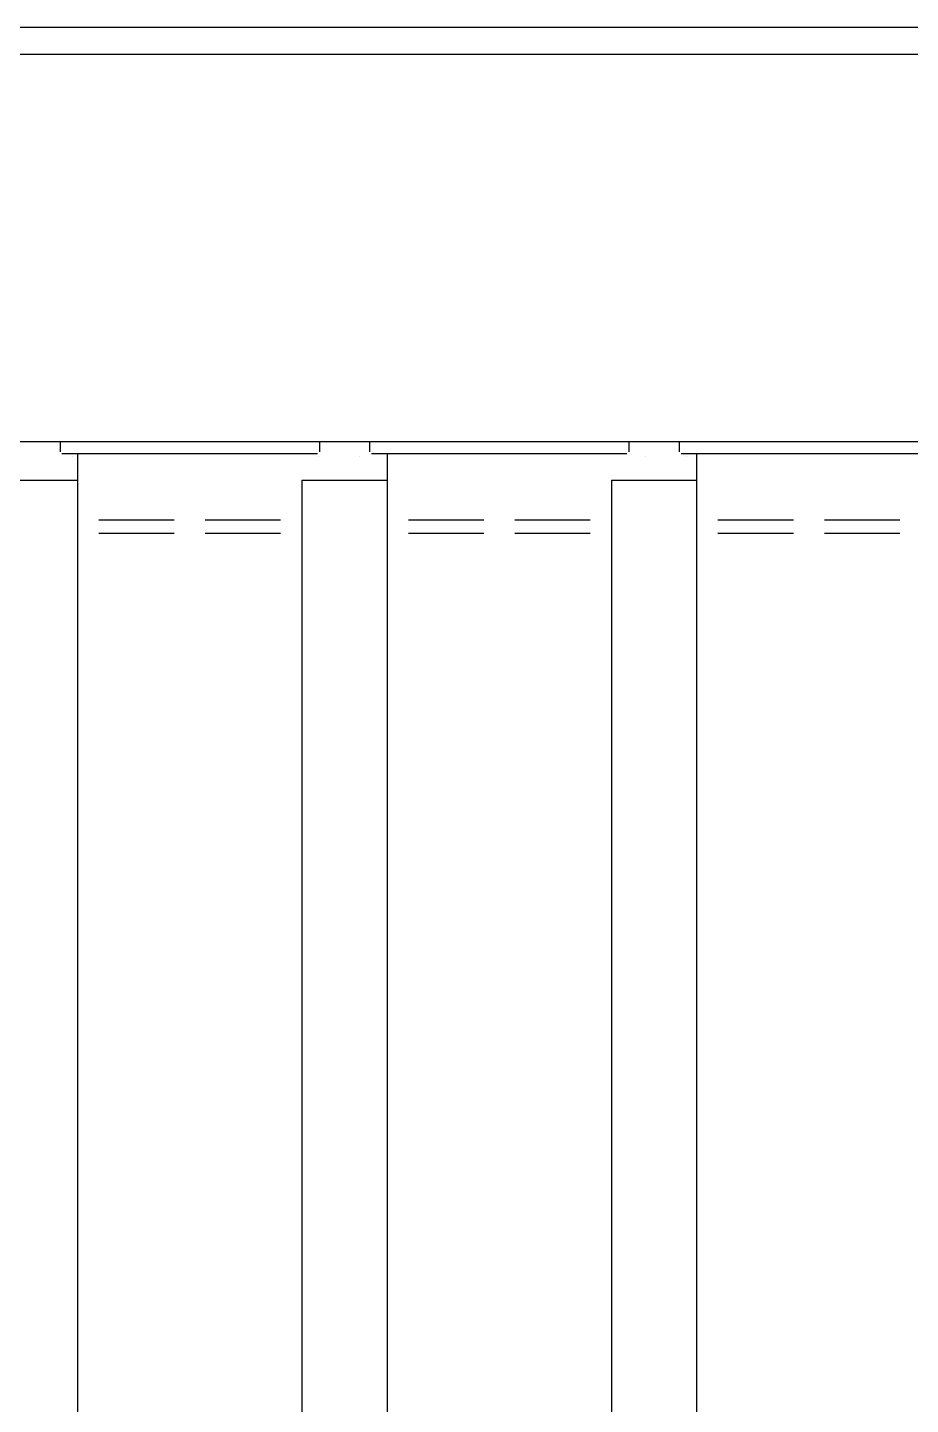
# Model space of a CAD drawing. Extents: x -84241 to 2571207, y -257021 to 1687411.
# Drawn here: x 37825.8 to 38054, y -12111.3 to -11755.4 of the extents above; entities that cross this region are included whole.
import ezdxf

# ---------------------------------------------------------------- set-up
doc = ezdxf.new("R2010")
doc.units = 0
doc.header["$LTSCALE"] = 1000
doc.layers.get('0').update_dxf_attribs({"linetype": 'CONTINUOUS'})
doc.layers.add('W-WSUP-EQPM', color=40, linetype='CONTINUOUS')

# ---------------------------------------------------------------- blocks, each defined once
blk = doc.blocks.new('*U359')
at = {"color": 8, "linetype": 'Continuous'}
for p, q in [((1470016.34, 3477072.33), (1468676.34, 3477072.33)), ((1470018.34, 3477065.33), (1468676.34, 3477065.33)), ((1468676.34, 3476965.33), (1469895.34, 3476965.33)), ((1469432.84, 3476965.33), (1469432.84, 3476962.63)), ((1469499.84, 3476965.33), (1469499.84, 3476962.63)), ((1469512.84, 3476965.33), (1469512.84, 3476962.63)), ((1469579.84, 3476965.33), (1469579.84, 3476962.63)), ((1469592.84, 3476965.33), (1469592.84, 3476962.63)), ((1469466.34, 3476962.13), (1469433.34, 3476962.13)), ((1469437.34, 3476962.13), (1469437.34, 3475194.49)), ((1469499.34, 3476962.13), (1469466.34, 3476962.13)), ((1469546.34, 3476962.13), (1469513.34, 3476962.13)), ((1469517.34, 3476962.13), (1469517.34, 3475194.49)), ((1469579.34, 3476962.13), (1469546.34, 3476962.13)), ((1469626.34, 3476962.13), (1469593.34, 3476962.13)), ((1469597.34, 3476962.13), (1469597.34, 3475194.49)), ((1469659.34, 3476962.13), (1469626.34, 3476962.13)), ((1469436.07, 3476961.36), (1469436.07, 3476961.36)), ((1469436.07, 3476961.36), (1469436.07, 3476961.36)), ((1469436.07, 3476961.36), (1469436.07, 3476961.36)), ((1469436.07, 3476961.36), (1469436.07, 3476961.36)), ((1469436.07, 3476961.36), (1469436.07, 3476961.36)), ((1469436.07, 3476961.36), (1469436.07, 3476961.36)), ((1469436.07, 3476961.36), (1469436.07, 3476961.36)), ((1469436.07, 3476961.36), (1469436.07, 3476961.36)), ((1469436.07, 3476961.36), (1469436.07, 3476961.36)), ((1469436.07, 3476961.36), (1469436.07, 3476961.36)), ((1469436.07, 3476961.36), (1469436.07, 3476961.36)), ((1469436.07, 3476961.36), (1469436.07, 3476961.36)), ((1469436.07, 3476961.36), (1469436.07, 3476961.36)), ((1469436.07, 3476961.36), (1469436.07, 3476961.36)), ((1469436.07, 3476961.36), (1469436.07, 3476961.36)), ((1469436.07, 3476961.36), (1469436.07, 3476961.36)), ((1469436.07, 3476961.36), (1469436.07, 3476961.36)), ((1469436.07, 3476961.36), (1469436.07, 3476961.36)), ((1469436.07, 3476961.36), (1469436.07, 3476961.36)), ((1469436.07, 3476961.36), (1469436.07, 3476961.36)), ((1469436.07, 3476961.36), (1469436.07, 3476961.36)), ((1469436.07, 3476961.36), (1469436.07, 3476961.36)), ((1469436.07, 3476961.36), (1469436.07, 3476961.36)), ((1469436.07, 3476961.36), (1469436.07, 3476961.36)), ((1469436.07, 3476961.36), (1469436.07, 3476961.36)), ((1469436.07, 3476961.36), (1469436.07, 3476961.36)), ((1469436.07, 3476961.36), (1469436.07, 3476961.36)), ((1469436.07, 3476961.36), (1469436.07, 3476961.36)), ((1469436.07, 3476961.36), (1469436.07, 3476961.36)), ((1469436.07, 3476961.36), (1469436.07, 3476961.36)), ((1469436.07, 3476961.36), (1469436.07, 3476961.36)), ((1469436.07, 3476961.36), (1469436.07, 3476961.36)), ((1469436.07, 3476961.36), (1469436.07, 3476961.36)), ((1469436.07, 3476961.36), (1469436.07, 3476961.36)), ((1469436.07, 3476961.36), (1469436.07, 3476961.36)), ((1469436.07, 3476961.36), (1469436.07, 3476961.36)), ((1469436.07, 3476961.36), (1469436.07, 3476961.36)), ((1469436.07, 3476961.36), (1469436.07, 3476961.36)), ((1469436.07, 3476961.36), (1469436.07, 3476961.36)), ((1469436.07, 3476961.36), (1469436.07, 3476961.36)), ((1469436.07, 3476961.36), (1469436.07, 3476961.36)), ((1469436.07, 3476961.36), (1469436.07, 3476961.36)), ((1469436.07, 3476961.36), (1469436.07, 3476961.36)), ((1469436.07, 3476961.36), (1469436.07, 3476961.36)), ((1469436.07, 3476961.36), (1469436.07, 3476961.36)), ((1469436.07, 3476961.36), (1469436.07, 3476961.36)), ((1469436.07, 3476961.36), (1469436.07, 3476961.36)), ((1469436.07, 3476961.36), (1469436.07, 3476961.36)), ((1469436.07, 3476961.36), (1469436.07, 3476961.36)), ((1469436.07, 3476961.36), (1469436.07, 3476961.36)), ((1469436.07, 3476961.36), (1469436.07, 3476961.36)), ((1469436.07, 3476961.36), (1469436.07, 3476961.36)), ((1469436.07, 3476961.36), (1469436.07, 3476961.36)), ((1469436.07, 3476961.36), (1469436.07, 3476961.36)), ((1469436.07, 3476961.36), (1469436.07, 3476961.36)), ((1469436.07, 3476961.36), (1469436.07, 3476961.36)), ((1469436.07, 3476961.36), (1469436.07, 3476961.36)), ((1469436.07, 3476961.36), (1469436.07, 3476961.36)), ((1469436.07, 3476961.36), (1469436.07, 3476961.36)), ((1469436.07, 3476961.36), (1469436.07, 3476961.36)), ((1469436.07, 3476961.36), (1469436.07, 3476961.36)), ((1469436.07, 3476961.36), (1469436.07, 3476961.36)), ((1469436.07, 3476961.36), (1469436.07, 3476961.36)), ((1469436.07, 3476961.36), (1469436.07, 3476961.36)), ((1469436.07, 3476961.36), (1469436.07, 3476961.36)), ((1469436.07, 3476961.36), (1469436.07, 3476961.36)), ((1469436.07, 3476961.36), (1469436.07, 3476961.36)), ((1469436.07, 3476961.36), (1469436.07, 3476961.36)), ((1469436.07, 3476961.36), (1469436.07, 3476961.36)), ((1469436.07, 3476961.36), (1469436.07, 3476961.36)), ((1469436.07, 3476961.36), (1469436.07, 3476961.36)), ((1469436.07, 3476961.36), (1469436.07, 3476961.36)), ((1469436.07, 3476961.36), (1469436.07, 3476961.36)), ((1469436.07, 3476961.36), (1469436.07, 3476961.36)), ((1469436.07, 3476961.36), (1469436.07, 3476961.36)), ((1469436.07, 3476961.36), (1469436.07, 3476961.36)), ((1469436.07, 3476961.36), (1469436.07, 3476961.36)), ((1469436.07, 3476961.36), (1469436.07, 3476961.36)), ((1469436.07, 3476961.36), (1469436.07, 3476961.36)), ((1469436.07, 3476961.36), (1469436.07, 3476961.36)), ((1469436.07, 3476961.36), (1469436.07, 3476961.36)), ((1469436.07, 3476961.36), (1469436.07, 3476961.36)), ((1469436.07, 3476961.36), (1469436.07, 3476961.36)), ((1469436.07, 3476961.36), (1469436.07, 3476961.36)), ((1469436.07, 3476961.36), (1469436.07, 3476961.36)), ((1469436.07, 3476961.36), (1469436.07, 3476961.36)), ((1469436.07, 3476961.36), (1469436.07, 3476961.36)), ((1469436.07, 3476961.36), (1469436.07, 3476961.36)), ((1469436.07, 3476961.36), (1469436.07, 3476961.36)), ((1469436.07, 3476961.36), (1469436.07, 3476961.36)), ((1469436.07, 3476961.36), (1469436.07, 3476961.36)), ((1469436.07, 3476961.36), (1469436.07, 3476961.36)), ((1469436.07, 3476961.36), (1469436.07, 3476961.36)), ((1469436.07, 3476961.36), (1469436.07, 3476961.36)), ((1469436.07, 3476961.36), (1469436.07, 3476961.36)), ((1469436.07, 3476961.36), (1469436.07, 3476961.36)), ((1469436.07, 3476961.36), (1469436.07, 3476961.36)), ((1469436.07, 3476961.36), (1469436.07, 3476961.36)), ((1469436.07, 3476961.36), (1469436.07, 3476961.36)), ((1469436.07, 3476961.36), (1469436.07, 3476961.36)), ((1469436.07, 3476961.36), (1469436.07, 3476961.36)), ((1469436.07, 3476961.36), (1469436.07, 3476961.36)), ((1469436.07, 3476961.36), (1469436.07, 3476961.36)), ((1469436.07, 3476961.36), (1469436.07, 3476961.36)), ((1469436.07, 3476961.36), (1469436.07, 3476961.36)), ((1469436.07, 3476961.36), (1469436.07, 3476961.36)), ((1469436.07, 3476961.36), (1469436.07, 3476961.36)), ((1469436.07, 3476961.36), (1469436.07, 3476961.36)), ((1469436.07, 3476961.36), (1469436.07, 3476961.36)), ((1469436.07, 3476961.36), (1469436.07, 3476961.36)), ((1469436.07, 3476961.36), (1469436.07, 3476961.36)), ((1469436.07, 3476961.36), (1469436.07, 3476961.36)), ((1469436.07, 3476961.36), (1469436.07, 3476961.36)), ((1469436.07, 3476961.36), (1469436.07, 3476961.36)), ((1469436.07, 3476961.36), (1469436.07, 3476961.36)), ((1469436.07, 3476961.36), (1469436.07, 3476961.36)), ((1469436.07, 3476961.36), (1469436.07, 3476961.36)), ((1469436.07, 3476961.36), (1469436.07, 3476961.36)), ((1469436.07, 3476961.36), (1469436.07, 3476961.36)), ((1469436.07, 3476961.36), (1469436.07, 3476961.36)), ((1469436.07, 3476961.36), (1469436.07, 3476961.36)), ((1469436.07, 3476961.36), (1469436.07, 3476961.36)), ((1469436.07, 3476961.36), (1469436.07, 3476961.36)), ((1469436.07, 3476961.36), (1469436.07, 3476961.36)), ((1469436.07, 3476961.36), (1469436.07, 3476961.36)), ((1469436.07, 3476961.36), (1469436.07, 3476961.36)), ((1469436.07, 3476961.36), (1469436.07, 3476961.36)), ((1469436.07, 3476961.36), (1469436.07, 3476961.36)), ((1469499.53, 3476961.36), (1469499.53, 3476961.36)), ((1469499.53, 3476961.36), (1469499.53, 3476961.36)), ((1469499.53, 3476961.36), (1469499.53, 3476961.36)), ((1469499.53, 3476961.36), (1469499.53, 3476961.36)), ((1469499.53, 3476961.36), (1469499.53, 3476961.36)), ((1469499.53, 3476961.36), (1469499.53, 3476961.36)), ((1469499.53, 3476961.36), (1469499.53, 3476961.36)), ((1469499.53, 3476961.36), (1469499.53, 3476961.36)), ((1469499.53, 3476961.36), (1469499.53, 3476961.36)), ((1469499.53, 3476961.36), (1469499.53, 3476961.36)), ((1469499.53, 3476961.36), (1469499.53, 3476961.36)), ((1469499.53, 3476961.36), (1469499.53, 3476961.36)), ((1469499.53, 3476961.36), (1469499.53, 3476961.36)), ((1469499.53, 3476961.36), (1469499.53, 3476961.36)), ((1469499.53, 3476961.36), (1469499.53, 3476961.36)), ((1469499.53, 3476961.36), (1469499.53, 3476961.36)), ((1469499.53, 3476961.36), (1469499.53, 3476961.36)), ((1469499.53, 3476961.36), (1469499.53, 3476961.36)), ((1469499.53, 3476961.36), (1469499.53, 3476961.36)), ((1469499.53, 3476961.36), (1469499.53, 3476961.36)), ((1469499.53, 3476961.36), (1469499.53, 3476961.36)), ((1469499.53, 3476961.36), (1469499.53, 3476961.36)), ((1469499.53, 3476961.36), (1469499.53, 3476961.36)), ((1469499.53, 3476961.36), (1469499.53, 3476961.36)), ((1469499.53, 3476961.36), (1469499.53, 3476961.36)), ((1469499.53, 3476961.36), (1469499.53, 3476961.36)), ((1469499.53, 3476961.36), (1469499.53, 3476961.36)), ((1469499.53, 3476961.36), (1469499.53, 3476961.36)), ((1469499.53, 3476961.36), (1469499.53, 3476961.36)), ((1469499.53, 3476961.36), (1469499.53, 3476961.36)), ((1469499.53, 3476961.36), (1469499.53, 3476961.36)), ((1469499.53, 3476961.36), (1469499.53, 3476961.36)), ((1469499.53, 3476961.36), (1469499.53, 3476961.36)), ((1469499.53, 3476961.36), (1469499.53, 3476961.36)), ((1469499.53, 3476961.36), (1469499.53, 3476961.36)), ((1469499.53, 3476961.36), (1469499.53, 3476961.36)), ((1469499.53, 3476961.36), (1469499.53, 3476961.36)), ((1469499.53, 3476961.36), (1469499.53, 3476961.36)), ((1469499.53, 3476961.36), (1469499.53, 3476961.36)), ((1469499.53, 3476961.36), (1469499.53, 3476961.36)), ((1469499.53, 3476961.36), (1469499.53, 3476961.36)), ((1469499.53, 3476961.36), (1469499.53, 3476961.36)), ((1469499.53, 3476961.36), (1469499.53, 3476961.36)), ((1469499.53, 3476961.36), (1469499.53, 3476961.36)), ((1469499.53, 3476961.36), (1469499.53, 3476961.36)), ((1469499.53, 3476961.36), (1469499.53, 3476961.36)), ((1469499.53, 3476961.36), (1469499.53, 3476961.36)), ((1469499.53, 3476961.36), (1469499.53, 3476961.36)), ((1469499.53, 3476961.36), (1469499.53, 3476961.36)), ((1469499.53, 3476961.36), (1469499.53, 3476961.36)), ((1469499.53, 3476961.36), (1469499.53, 3476961.36)), ((1469499.53, 3476961.36), (1469499.53, 3476961.36)), ((1469499.53, 3476961.36), (1469499.53, 3476961.36)), ((1469499.53, 3476961.36), (1469499.53, 3476961.36)), ((1469499.53, 3476961.36), (1469499.53, 3476961.36)), ((1469499.53, 3476961.36), (1469499.53, 3476961.36)), ((1469499.53, 3476961.36), (1469499.53, 3476961.36)), ((1469499.53, 3476961.36), (1469499.53, 3476961.36)), ((1469499.53, 3476961.36), (1469499.53, 3476961.36)), ((1469499.53, 3476961.36), (1469499.53, 3476961.36)), ((1469499.53, 3476961.36), (1469499.53, 3476961.36)), ((1469499.53, 3476961.36), (1469499.53, 3476961.36)), ((1469499.53, 3476961.36), (1469499.53, 3476961.36)), ((1469499.53, 3476961.36), (1469499.53, 3476961.36)), ((1469499.53, 3476961.36), (1469499.53, 3476961.36)), ((1469499.53, 3476961.36), (1469499.53, 3476961.36)), ((1469499.53, 3476961.36), (1469499.53, 3476961.36)), ((1469499.53, 3476961.36), (1469499.53, 3476961.36)), ((1469499.53, 3476961.36), (1469499.53, 3476961.36)), ((1469499.53, 3476961.36), (1469499.53, 3476961.36)), ((1469499.53, 3476961.36), (1469499.53, 3476961.36)), ((1469499.53, 3476961.36), (1469499.53, 3476961.36)), ((1469499.53, 3476961.36), (1469499.53, 3476961.36)), ((1469499.53, 3476961.36), (1469499.53, 3476961.36)), ((1469499.53, 3476961.36), (1469499.53, 3476961.36)), ((1469499.53, 3476961.36), (1469499.53, 3476961.36)), ((1469499.53, 3476961.36), (1469499.53, 3476961.36)), ((1469499.53, 3476961.36), (1469499.53, 3476961.36)), ((1469499.53, 3476961.36), (1469499.53, 3476961.36)), ((1469499.53, 3476961.36), (1469499.53, 3476961.36)), ((1469499.53, 3476961.36), (1469499.53, 3476961.36)), ((1469499.53, 3476961.36), (1469499.53, 3476961.36)), ((1469499.53, 3476961.36), (1469499.53, 3476961.36)), ((1469499.53, 3476961.36), (1469499.53, 3476961.36)), ((1469499.53, 3476961.36), (1469499.53, 3476961.36)), ((1469499.53, 3476961.36), (1469499.53, 3476961.36)), ((1469499.53, 3476961.36), (1469499.53, 3476961.36)), ((1469499.53, 3476961.36), (1469499.53, 3476961.36)), ((1469499.53, 3476961.36), (1469499.53, 3476961.36)), ((1469499.53, 3476961.36), (1469499.53, 3476961.36)), ((1469499.53, 3476961.36), (1469499.53, 3476961.36)), ((1469499.53, 3476961.36), (1469499.53, 3476961.36)), ((1469499.53, 3476961.36), (1469499.53, 3476961.36)), ((1469499.53, 3476961.36), (1469499.53, 3476961.36)), ((1469499.53, 3476961.36), (1469499.53, 3476961.36)), ((1469499.53, 3476961.36), (1469499.53, 3476961.36)), ((1469499.53, 3476961.36), (1469499.53, 3476961.36)), ((1469499.53, 3476961.36), (1469499.53, 3476961.36)), ((1469499.53, 3476961.36), (1469499.53, 3476961.36)), ((1469499.53, 3476961.36), (1469499.53, 3476961.36)), ((1469499.53, 3476961.36), (1469499.53, 3476961.36)), ((1469499.53, 3476961.36), (1469499.53, 3476961.36)), ((1469499.53, 3476961.36), (1469499.53, 3476961.36)), ((1469499.53, 3476961.36), (1469499.53, 3476961.36)), ((1469499.53, 3476961.36), (1469499.53, 3476961.36)), ((1469499.53, 3476961.36), (1469499.53, 3476961.36)), ((1469499.53, 3476961.36), (1469499.53, 3476961.36)), ((1469499.53, 3476961.36), (1469499.53, 3476961.36)), ((1469499.53, 3476961.36), (1469499.53, 3476961.36)), ((1469499.53, 3476961.36), (1469499.53, 3476961.36)), ((1469499.53, 3476961.36), (1469499.53, 3476961.36)), ((1469499.53, 3476961.36), (1469499.53, 3476961.36)), ((1469499.53, 3476961.36), (1469499.53, 3476961.36)), ((1469499.53, 3476961.36), (1469499.53, 3476961.36)), ((1469499.53, 3476961.36), (1469499.53, 3476961.36)), ((1469499.53, 3476961.36), (1469499.53, 3476961.36)), ((1469499.53, 3476961.36), (1469499.53, 3476961.36)), ((1469499.53, 3476961.36), (1469499.53, 3476961.36)), ((1469499.53, 3476961.36), (1469499.53, 3476961.36)), ((1469499.53, 3476961.36), (1469499.53, 3476961.36)), ((1469499.53, 3476961.36), (1469499.53, 3476961.36)), ((1469499.53, 3476961.36), (1469499.53, 3476961.36)), ((1469499.53, 3476961.36), (1469499.53, 3476961.36)), ((1469499.53, 3476961.36), (1469499.53, 3476961.36)), ((1469499.53, 3476961.36), (1469499.53, 3476961.36)), ((1469499.53, 3476961.36), (1469499.53, 3476961.36)), ((1469499.53, 3476961.36), (1469499.53, 3476961.36)), ((1469499.53, 3476961.36), (1469499.53, 3476961.36)), ((1469510.11, 3476961.36), (1469510.11, 3476961.36)), ((1469510.11, 3476961.36), (1469510.11, 3476961.36)), ((1469510.11, 3476961.36), (1469510.11, 3476961.36)), ((1469510.11, 3476961.36), (1469510.11, 3476961.36)), ((1469510.11, 3476961.36), (1469510.11, 3476961.36)), ((1469510.11, 3476961.36), (1469510.11, 3476961.36)), ((1469510.11, 3476961.36), (1469510.11, 3476961.36)), ((1469510.11, 3476961.36), (1469510.11, 3476961.36)), ((1469510.11, 3476961.36), (1469510.11, 3476961.36)), ((1469510.11, 3476961.36), (1469510.11, 3476961.36)), ((1469510.11, 3476961.36), (1469510.11, 3476961.36)), ((1469510.11, 3476961.36), (1469510.11, 3476961.36)), ((1469510.11, 3476961.36), (1469510.11, 3476961.36)), ((1469510.11, 3476961.36), (1469510.11, 3476961.36)), ((1469510.11, 3476961.36), (1469510.11, 3476961.36)), ((1469510.11, 3476961.36), (1469510.11, 3476961.36)), ((1469510.11, 3476961.36), (1469510.11, 3476961.36)), ((1469510.11, 3476961.36), (1469510.11, 3476961.36)), ((1469510.11, 3476961.36), (1469510.11, 3476961.36)), ((1469510.11, 3476961.36), (1469510.11, 3476961.36)), ((1469510.11, 3476961.36), (1469510.11, 3476961.36)), ((1469510.11, 3476961.36), (1469510.11, 3476961.36)), ((1469510.11, 3476961.36), (1469510.11, 3476961.36)), ((1469510.11, 3476961.36), (1469510.11, 3476961.36)), ((1469510.11, 3476961.36), (1469510.11, 3476961.36)), ((1469510.11, 3476961.36), (1469510.11, 3476961.36)), ((1469510.11, 3476961.36), (1469510.11, 3476961.36)), ((1469510.11, 3476961.36), (1469510.11, 3476961.36)), ((1469510.11, 3476961.36), (1469510.11, 3476961.36)), ((1469510.11, 3476961.36), (1469510.11, 3476961.36)), ((1469510.11, 3476961.36), (1469510.11, 3476961.36)), ((1469510.11, 3476961.36), (1469510.11, 3476961.36)), ((1469510.11, 3476961.36), (1469510.11, 3476961.36)), ((1469510.11, 3476961.36), (1469510.11, 3476961.36)), ((1469510.11, 3476961.36), (1469510.11, 3476961.36)), ((1469510.11, 3476961.36), (1469510.11, 3476961.36)), ((1469510.11, 3476961.36), (1469510.11, 3476961.36)), ((1469510.11, 3476961.36), (1469510.11, 3476961.36)), ((1469510.11, 3476961.36), (1469510.11, 3476961.36)), ((1469510.11, 3476961.36), (1469510.11, 3476961.36)), ((1469510.11, 3476961.36), (1469510.11, 3476961.36)), ((1469510.11, 3476961.36), (1469510.11, 3476961.36)), ((1469510.11, 3476961.36), (1469510.11, 3476961.36)), ((1469510.11, 3476961.36), (1469510.11, 3476961.36)), ((1469510.11, 3476961.36), (1469510.11, 3476961.36)), ((1469510.11, 3476961.36), (1469510.11, 3476961.36)), ((1469510.11, 3476961.36), (1469510.11, 3476961.36)), ((1469510.11, 3476961.36), (1469510.11, 3476961.36)), ((1469510.11, 3476961.36), (1469510.11, 3476961.36)), ((1469510.11, 3476961.36), (1469510.11, 3476961.36)), ((1469510.11, 3476961.36), (1469510.11, 3476961.36)), ((1469510.11, 3476961.36), (1469510.11, 3476961.36)), ((1469510.11, 3476961.36), (1469510.11, 3476961.36)), ((1469510.11, 3476961.36), (1469510.11, 3476961.36)), ((1469510.11, 3476961.36), (1469510.11, 3476961.36)), ((1469510.11, 3476961.36), (1469510.11, 3476961.36)), ((1469510.11, 3476961.36), (1469510.11, 3476961.36)), ((1469510.11, 3476961.36), (1469510.11, 3476961.36)), ((1469510.11, 3476961.36), (1469510.11, 3476961.36)), ((1469510.11, 3476961.36), (1469510.11, 3476961.36)), ((1469510.11, 3476961.36), (1469510.11, 3476961.36)), ((1469510.11, 3476961.36), (1469510.11, 3476961.36)), ((1469510.11, 3476961.36), (1469510.11, 3476961.36)), ((1469510.11, 3476961.36), (1469510.11, 3476961.36)), ((1469510.11, 3476961.36), (1469510.11, 3476961.36)), ((1469510.11, 3476961.36), (1469510.11, 3476961.36)), ((1469510.11, 3476961.36), (1469510.11, 3476961.36)), ((1469510.11, 3476961.36), (1469510.11, 3476961.36)), ((1469510.11, 3476961.36), (1469510.11, 3476961.36)), ((1469510.11, 3476961.36), (1469510.11, 3476961.36)), ((1469510.11, 3476961.36), (1469510.11, 3476961.36)), ((1469510.11, 3476961.36), (1469510.11, 3476961.36)), ((1469510.11, 3476961.36), (1469510.11, 3476961.36)), ((1469510.11, 3476961.36), (1469510.11, 3476961.36)), ((1469510.11, 3476961.36), (1469510.11, 3476961.36)), ((1469510.11, 3476961.36), (1469510.11, 3476961.36)), ((1469510.11, 3476961.36), (1469510.11, 3476961.36)), ((1469510.11, 3476961.36), (1469510.11, 3476961.36)), ((1469510.11, 3476961.36), (1469510.11, 3476961.36)), ((1469510.11, 3476961.36), (1469510.11, 3476961.36)), ((1469510.11, 3476961.36), (1469510.11, 3476961.36)), ((1469510.11, 3476961.36), (1469510.11, 3476961.36)), ((1469510.11, 3476961.36), (1469510.11, 3476961.36)), ((1469510.11, 3476961.36), (1469510.11, 3476961.36)), ((1469510.11, 3476961.36), (1469510.11, 3476961.36)), ((1469510.11, 3476961.36), (1469510.11, 3476961.36)), ((1469510.11, 3476961.36), (1469510.11, 3476961.36)), ((1469510.11, 3476961.36), (1469510.11, 3476961.36)), ((1469510.11, 3476961.36), (1469510.11, 3476961.36)), ((1469510.11, 3476961.36), (1469510.11, 3476961.36)), ((1469510.11, 3476961.36), (1469510.11, 3476961.36)), ((1469510.11, 3476961.36), (1469510.11, 3476961.36)), ((1469510.11, 3476961.36), (1469510.11, 3476961.36)), ((1469510.11, 3476961.36), (1469510.11, 3476961.36)), ((1469510.11, 3476961.36), (1469510.11, 3476961.36)), ((1469510.11, 3476961.36), (1469510.11, 3476961.36)), ((1469510.11, 3476961.36), (1469510.11, 3476961.36)), ((1469510.11, 3476961.36), (1469510.11, 3476961.36)), ((1469510.11, 3476961.36), (1469510.11, 3476961.36)), ((1469510.11, 3476961.36), (1469510.11, 3476961.36)), ((1469510.11, 3476961.36), (1469510.11, 3476961.36)), ((1469510.11, 3476961.36), (1469510.11, 3476961.36)), ((1469510.11, 3476961.36), (1469510.11, 3476961.36)), ((1469510.11, 3476961.36), (1469510.11, 3476961.36)), ((1469510.11, 3476961.36), (1469510.11, 3476961.36)), ((1469510.11, 3476961.36), (1469510.11, 3476961.36)), ((1469510.11, 3476961.36), (1469510.11, 3476961.36)), ((1469510.11, 3476961.36), (1469510.11, 3476961.36)), ((1469510.11, 3476961.36), (1469510.11, 3476961.36)), ((1469510.11, 3476961.36), (1469510.11, 3476961.36)), ((1469510.11, 3476961.36), (1469510.11, 3476961.36)), ((1469510.11, 3476961.36), (1469510.11, 3476961.36)), ((1469510.11, 3476961.36), (1469510.11, 3476961.36)), ((1469510.11, 3476961.36), (1469510.11, 3476961.36)), ((1469510.11, 3476961.36), (1469510.11, 3476961.36)), ((1469510.11, 3476961.36), (1469510.11, 3476961.36)), ((1469510.11, 3476961.36), (1469510.11, 3476961.36)), ((1469510.11, 3476961.36), (1469510.11, 3476961.36)), ((1469510.11, 3476961.36), (1469510.11, 3476961.36)), ((1469510.11, 3476961.36), (1469510.11, 3476961.36)), ((1469510.11, 3476961.36), (1469510.11, 3476961.36)), ((1469510.11, 3476961.36), (1469510.11, 3476961.36)), ((1469510.11, 3476961.36), (1469510.11, 3476961.36)), ((1469510.11, 3476961.36), (1469510.11, 3476961.36)), ((1469510.11, 3476961.36), (1469510.11, 3476961.36)), ((1469510.11, 3476961.36), (1469510.11, 3476961.36)), ((1469510.11, 3476961.36), (1469510.11, 3476961.36)), ((1469510.11, 3476961.36), (1469510.11, 3476961.36)), ((1469584.14, 3476961.36), (1469584.14, 3476961.36)), ((1469584.14, 3476961.36), (1469584.14, 3476961.36)), ((1469584.14, 3476961.36), (1469584.14, 3476961.36)), ((1469584.14, 3476961.36), (1469584.14, 3476961.36)), ((1469584.14, 3476961.36), (1469584.14, 3476961.36)), ((1469584.14, 3476961.36), (1469584.14, 3476961.36)), ((1469584.14, 3476961.36), (1469584.14, 3476961.36)), ((1469584.14, 3476961.36), (1469584.14, 3476961.36)), ((1469584.14, 3476961.36), (1469584.14, 3476961.36)), ((1469584.14, 3476961.36), (1469584.14, 3476961.36)), ((1469584.14, 3476961.36), (1469584.14, 3476961.36)), ((1469584.14, 3476961.36), (1469584.14, 3476961.36)), ((1469584.14, 3476961.36), (1469584.14, 3476961.36)), ((1469584.14, 3476961.36), (1469584.14, 3476961.36)), ((1469584.14, 3476961.36), (1469584.14, 3476961.36)), ((1469584.14, 3476961.36), (1469584.14, 3476961.36)), ((1469584.14, 3476961.36), (1469584.14, 3476961.36)), ((1469584.14, 3476961.36), (1469584.14, 3476961.36)), ((1469584.14, 3476961.36), (1469584.14, 3476961.36)), ((1469584.14, 3476961.36), (1469584.14, 3476961.36)), ((1469584.14, 3476961.36), (1469584.14, 3476961.36)), ((1469584.14, 3476961.36), (1469584.14, 3476961.36)), ((1469584.14, 3476961.36), (1469584.14, 3476961.36)), ((1469584.14, 3476961.36), (1469584.14, 3476961.36)), ((1469584.14, 3476961.36), (1469584.14, 3476961.36)), ((1469584.14, 3476961.36), (1469584.14, 3476961.36)), ((1469584.14, 3476961.36), (1469584.14, 3476961.36)), ((1469584.14, 3476961.36), (1469584.14, 3476961.36)), ((1469584.14, 3476961.36), (1469584.14, 3476961.36)), ((1469584.14, 3476961.36), (1469584.14, 3476961.36)), ((1469584.14, 3476961.36), (1469584.14, 3476961.36)), ((1469584.14, 3476961.36), (1469584.14, 3476961.36)), ((1469584.14, 3476961.36), (1469584.14, 3476961.36)), ((1469584.14, 3476961.36), (1469584.14, 3476961.36)), ((1469584.14, 3476961.36), (1469584.14, 3476961.36)), ((1469584.14, 3476961.36), (1469584.14, 3476961.36)), ((1469584.14, 3476961.36), (1469584.14, 3476961.36)), ((1469584.14, 3476961.36), (1469584.14, 3476961.36)), ((1469584.14, 3476961.36), (1469584.14, 3476961.36)), ((1469584.14, 3476961.36), (1469584.14, 3476961.36)), ((1469584.14, 3476961.36), (1469584.14, 3476961.36)), ((1469584.14, 3476961.36), (1469584.14, 3476961.36)), ((1469584.14, 3476961.36), (1469584.14, 3476961.36)), ((1469584.14, 3476961.36), (1469584.14, 3476961.36)), ((1469584.14, 3476961.36), (1469584.14, 3476961.36)), ((1469584.14, 3476961.36), (1469584.14, 3476961.36)), ((1469584.14, 3476961.36), (1469584.14, 3476961.36)), ((1469584.14, 3476961.36), (1469584.14, 3476961.36)), ((1469584.14, 3476961.36), (1469584.14, 3476961.36)), ((1469584.14, 3476961.36), (1469584.14, 3476961.36)), ((1469584.14, 3476961.36), (1469584.14, 3476961.36)), ((1469584.14, 3476961.36), (1469584.14, 3476961.36)), ((1469584.14, 3476961.36), (1469584.14, 3476961.36)), ((1469584.14, 3476961.36), (1469584.14, 3476961.36)), ((1469584.14, 3476961.36), (1469584.14, 3476961.36)), ((1469584.14, 3476961.36), (1469584.14, 3476961.36)), ((1469584.14, 3476961.36), (1469584.14, 3476961.36)), ((1469584.14, 3476961.36), (1469584.14, 3476961.36)), ((1469584.14, 3476961.36), (1469584.14, 3476961.36)), ((1469584.14, 3476961.36), (1469584.14, 3476961.36)), ((1469584.14, 3476961.36), (1469584.14, 3476961.36)), ((1469584.14, 3476961.36), (1469584.14, 3476961.36)), ((1469584.14, 3476961.36), (1469584.14, 3476961.36)), ((1469584.14, 3476961.36), (1469584.14, 3476961.36)), ((1469584.14, 3476961.36), (1469584.14, 3476961.36)), ((1469584.14, 3476961.36), (1469584.14, 3476961.36)), ((1469584.14, 3476961.36), (1469584.14, 3476961.36)), ((1469584.14, 3476961.36), (1469584.14, 3476961.36)), ((1469584.14, 3476961.36), (1469584.14, 3476961.36)), ((1469584.14, 3476961.36), (1469584.14, 3476961.36)), ((1469584.14, 3476961.36), (1469584.14, 3476961.36)), ((1469584.14, 3476961.36), (1469584.14, 3476961.36)), ((1469584.14, 3476961.36), (1469584.14, 3476961.36)), ((1469584.14, 3476961.36), (1469584.14, 3476961.36)), ((1469584.14, 3476961.36), (1469584.14, 3476961.36)), ((1469584.14, 3476961.36), (1469584.14, 3476961.36)), ((1469584.14, 3476961.36), (1469584.14, 3476961.36)), ((1469584.14, 3476961.36), (1469584.14, 3476961.36)), ((1469584.14, 3476961.36), (1469584.14, 3476961.36)), ((1469584.14, 3476961.36), (1469584.14, 3476961.36)), ((1469584.14, 3476961.36), (1469584.14, 3476961.36)), ((1469584.14, 3476961.36), (1469584.14, 3476961.36)), ((1469584.14, 3476961.36), (1469584.14, 3476961.36)), ((1469584.14, 3476961.36), (1469584.14, 3476961.36)), ((1469584.14, 3476961.36), (1469584.14, 3476961.36)), ((1469584.14, 3476961.36), (1469584.14, 3476961.36)), ((1469584.14, 3476961.36), (1469584.14, 3476961.36)), ((1469584.14, 3476961.36), (1469584.14, 3476961.36)), ((1469584.14, 3476961.36), (1469584.14, 3476961.36)), ((1469584.14, 3476961.36), (1469584.14, 3476961.36)), ((1469584.14, 3476961.36), (1469584.14, 3476961.36)), ((1469584.14, 3476961.36), (1469584.14, 3476961.36)), ((1469584.14, 3476961.36), (1469584.14, 3476961.36)), ((1469584.14, 3476961.36), (1469584.14, 3476961.36)), ((1469584.14, 3476961.36), (1469584.14, 3476961.36)), ((1469584.14, 3476961.36), (1469584.14, 3476961.36)), ((1469584.14, 3476961.36), (1469584.14, 3476961.36)), ((1469584.14, 3476961.36), (1469584.14, 3476961.36)), ((1469584.14, 3476961.36), (1469584.14, 3476961.36)), ((1469584.14, 3476961.36), (1469584.14, 3476961.36)), ((1469584.14, 3476961.36), (1469584.14, 3476961.36)), ((1469584.14, 3476961.36), (1469584.14, 3476961.36)), ((1469584.14, 3476961.36), (1469584.14, 3476961.36)), ((1469584.14, 3476961.36), (1469584.14, 3476961.36)), ((1469584.14, 3476961.36), (1469584.14, 3476961.36)), ((1469584.14, 3476961.36), (1469584.14, 3476961.36)), ((1469584.14, 3476961.36), (1469584.14, 3476961.36)), ((1469584.14, 3476961.36), (1469584.14, 3476961.36)), ((1469584.14, 3476961.36), (1469584.14, 3476961.36)), ((1469584.14, 3476961.36), (1469584.14, 3476961.36)), ((1469584.14, 3476961.36), (1469584.14, 3476961.36)), ((1469584.14, 3476961.36), (1469584.14, 3476961.36)), ((1469584.14, 3476961.36), (1469584.14, 3476961.36)), ((1469584.14, 3476961.36), (1469584.14, 3476961.36)), ((1469584.14, 3476961.36), (1469584.14, 3476961.36)), ((1469584.14, 3476961.36), (1469584.14, 3476961.36)), ((1469584.14, 3476961.36), (1469584.14, 3476961.36)), ((1469584.14, 3476961.36), (1469584.14, 3476961.36)), ((1469584.14, 3476961.36), (1469584.14, 3476961.36)), ((1469584.14, 3476961.36), (1469584.14, 3476961.36)), ((1469584.14, 3476961.36), (1469584.14, 3476961.36)), ((1469584.14, 3476961.36), (1469584.14, 3476961.36)), ((1469584.14, 3476961.36), (1469584.14, 3476961.36)), ((1469584.14, 3476961.36), (1469584.14, 3476961.36)), ((1469584.14, 3476961.36), (1469584.14, 3476961.36)), ((1469584.14, 3476961.36), (1469584.14, 3476961.36)), ((1469584.14, 3476961.36), (1469584.14, 3476961.36)), ((1469584.14, 3476961.36), (1469584.14, 3476961.36)), ((1469594.71, 3476961.36), (1469594.71, 3476961.36)), ((1469594.71, 3476961.36), (1469594.71, 3476961.36)), ((1469594.71, 3476961.36), (1469594.71, 3476961.36)), ((1469594.71, 3476961.36), (1469594.71, 3476961.36)), ((1469594.71, 3476961.36), (1469594.71, 3476961.36)), ((1469594.71, 3476961.36), (1469594.71, 3476961.36)), ((1469594.71, 3476961.36), (1469594.71, 3476961.36)), ((1469594.71, 3476961.36), (1469594.71, 3476961.36)), ((1469594.71, 3476961.36), (1469594.71, 3476961.36)), ((1469594.71, 3476961.36), (1469594.71, 3476961.36)), ((1469594.71, 3476961.36), (1469594.71, 3476961.36)), ((1469594.71, 3476961.36), (1469594.71, 3476961.36)), ((1469594.71, 3476961.36), (1469594.71, 3476961.36)), ((1469594.71, 3476961.36), (1469594.71, 3476961.36)), ((1469594.71, 3476961.36), (1469594.71, 3476961.36)), ((1469594.71, 3476961.36), (1469594.71, 3476961.36)), ((1469594.71, 3476961.36), (1469594.71, 3476961.36)), ((1469594.71, 3476961.36), (1469594.71, 3476961.36)), ((1469594.71, 3476961.36), (1469594.71, 3476961.36)), ((1469594.71, 3476961.36), (1469594.71, 3476961.36)), ((1469594.71, 3476961.36), (1469594.71, 3476961.36)), ((1469594.71, 3476961.36), (1469594.71, 3476961.36)), ((1469594.71, 3476961.36), (1469594.71, 3476961.36)), ((1469594.71, 3476961.36), (1469594.71, 3476961.36)), ((1469594.71, 3476961.36), (1469594.71, 3476961.36)), ((1469594.71, 3476961.36), (1469594.71, 3476961.36)), ((1469594.71, 3476961.36), (1469594.71, 3476961.36)), ((1469594.71, 3476961.36), (1469594.71, 3476961.36)), ((1469594.71, 3476961.36), (1469594.71, 3476961.36)), ((1469594.71, 3476961.36), (1469594.71, 3476961.36)), ((1469594.71, 3476961.36), (1469594.71, 3476961.36)), ((1469594.71, 3476961.36), (1469594.71, 3476961.36)), ((1469594.71, 3476961.36), (1469594.71, 3476961.36)), ((1469594.71, 3476961.36), (1469594.71, 3476961.36)), ((1469594.71, 3476961.36), (1469594.71, 3476961.36)), ((1469594.71, 3476961.36), (1469594.71, 3476961.36)), ((1469594.71, 3476961.36), (1469594.71, 3476961.36)), ((1469594.71, 3476961.36), (1469594.71, 3476961.36)), ((1469594.71, 3476961.36), (1469594.71, 3476961.36)), ((1469594.71, 3476961.36), (1469594.71, 3476961.36)), ((1469594.71, 3476961.36), (1469594.71, 3476961.36)), ((1469594.71, 3476961.36), (1469594.71, 3476961.36)), ((1469594.71, 3476961.36), (1469594.71, 3476961.36)), ((1469594.71, 3476961.36), (1469594.71, 3476961.36)), ((1469594.71, 3476961.36), (1469594.71, 3476961.36)), ((1469594.71, 3476961.36), (1469594.71, 3476961.36)), ((1469594.71, 3476961.36), (1469594.71, 3476961.36)), ((1469594.71, 3476961.36), (1469594.71, 3476961.36)), ((1469594.71, 3476961.36), (1469594.71, 3476961.36)), ((1469594.71, 3476961.36), (1469594.71, 3476961.36)), ((1469594.71, 3476961.36), (1469594.71, 3476961.36)), ((1469594.71, 3476961.36), (1469594.71, 3476961.36)), ((1469594.71, 3476961.36), (1469594.71, 3476961.36)), ((1469594.71, 3476961.36), (1469594.71, 3476961.36)), ((1469594.71, 3476961.36), (1469594.71, 3476961.36)), ((1469594.71, 3476961.36), (1469594.71, 3476961.36)), ((1469594.71, 3476961.36), (1469594.71, 3476961.36)), ((1469594.71, 3476961.36), (1469594.71, 3476961.36)), ((1469594.71, 3476961.36), (1469594.71, 3476961.36)), ((1469594.71, 3476961.36), (1469594.71, 3476961.36)), ((1469594.71, 3476961.36), (1469594.71, 3476961.36)), ((1469594.71, 3476961.36), (1469594.71, 3476961.36)), ((1469594.71, 3476961.36), (1469594.71, 3476961.36)), ((1469594.71, 3476961.36), (1469594.71, 3476961.36)), ((1469594.71, 3476961.36), (1469594.71, 3476961.36)), ((1469594.71, 3476961.36), (1469594.71, 3476961.36)), ((1469594.71, 3476961.36), (1469594.71, 3476961.36)), ((1469594.71, 3476961.36), (1469594.71, 3476961.36)), ((1469594.71, 3476961.36), (1469594.71, 3476961.36)), ((1469594.71, 3476961.36), (1469594.71, 3476961.36)), ((1469594.71, 3476961.36), (1469594.71, 3476961.36)), ((1469594.71, 3476961.36), (1469594.71, 3476961.36)), ((1469594.71, 3476961.36), (1469594.71, 3476961.36)), ((1469594.71, 3476961.36), (1469594.71, 3476961.36)), ((1469594.71, 3476961.36), (1469594.71, 3476961.36)), ((1469594.71, 3476961.36), (1469594.71, 3476961.36)), ((1469594.71, 3476961.36), (1469594.71, 3476961.36)), ((1469594.71, 3476961.36), (1469594.71, 3476961.36)), ((1469594.71, 3476961.36), (1469594.71, 3476961.36)), ((1469594.71, 3476961.36), (1469594.71, 3476961.36)), ((1469594.71, 3476961.36), (1469594.71, 3476961.36)), ((1469594.71, 3476961.36), (1469594.71, 3476961.36)), ((1469594.71, 3476961.36), (1469594.71, 3476961.36)), ((1469594.71, 3476961.36), (1469594.71, 3476961.36)), ((1469594.71, 3476961.36), (1469594.71, 3476961.36)), ((1469594.71, 3476961.36), (1469594.71, 3476961.36)), ((1469594.71, 3476961.36), (1469594.71, 3476961.36)), ((1469594.71, 3476961.36), (1469594.71, 3476961.36)), ((1469594.71, 3476961.36), (1469594.71, 3476961.36)), ((1469594.71, 3476961.36), (1469594.71, 3476961.36)), ((1469594.71, 3476961.36), (1469594.71, 3476961.36)), ((1469594.71, 3476961.36), (1469594.71, 3476961.36)), ((1469594.71, 3476961.36), (1469594.71, 3476961.36)), ((1469594.71, 3476961.36), (1469594.71, 3476961.36)), ((1469594.71, 3476961.36), (1469594.71, 3476961.36)), ((1469594.71, 3476961.36), (1469594.71, 3476961.36)), ((1469594.71, 3476961.36), (1469594.71, 3476961.36)), ((1469594.71, 3476961.36), (1469594.71, 3476961.36)), ((1469594.71, 3476961.36), (1469594.71, 3476961.36)), ((1469594.71, 3476961.36), (1469594.71, 3476961.36)), ((1469594.71, 3476961.36), (1469594.71, 3476961.36)), ((1469594.71, 3476961.36), (1469594.71, 3476961.36)), ((1469594.71, 3476961.36), (1469594.71, 3476961.36)), ((1469594.71, 3476961.36), (1469594.71, 3476961.36)), ((1469594.71, 3476961.36), (1469594.71, 3476961.36)), ((1469594.71, 3476961.36), (1469594.71, 3476961.36)), ((1469594.71, 3476961.36), (1469594.71, 3476961.36)), ((1469594.71, 3476961.36), (1469594.71, 3476961.36)), ((1469594.71, 3476961.36), (1469594.71, 3476961.36)), ((1469594.71, 3476961.36), (1469594.71, 3476961.36)), ((1469594.71, 3476961.36), (1469594.71, 3476961.36)), ((1469594.71, 3476961.36), (1469594.71, 3476961.36)), ((1469594.71, 3476961.36), (1469594.71, 3476961.36)), ((1469594.71, 3476961.36), (1469594.71, 3476961.36)), ((1469594.71, 3476961.36), (1469594.71, 3476961.36)), ((1469594.71, 3476961.36), (1469594.71, 3476961.36)), ((1469594.71, 3476961.36), (1469594.71, 3476961.36)), ((1469594.71, 3476961.36), (1469594.71, 3476961.36)), ((1469594.71, 3476961.36), (1469594.71, 3476961.36)), ((1469594.71, 3476961.36), (1469594.71, 3476961.36)), ((1469594.71, 3476961.36), (1469594.71, 3476961.36)), ((1469594.71, 3476961.36), (1469594.71, 3476961.36)), ((1469594.71, 3476961.36), (1469594.71, 3476961.36)), ((1469594.71, 3476961.36), (1469594.71, 3476961.36)), ((1469594.71, 3476961.36), (1469594.71, 3476961.36)), ((1469594.71, 3476961.36), (1469594.71, 3476961.36)), ((1469594.71, 3476961.36), (1469594.71, 3476961.36)), ((1469594.71, 3476961.36), (1469594.71, 3476961.36)), ((1469415.34, 3476955.33), (1469437.34, 3476955.33)), ((1469495.34, 3476955.33), (1469517.34, 3476955.33)), ((1469495.34, 3476955.33), (1469495.34, 3475194.49)), ((1469575.34, 3476955.33), (1469597.34, 3476955.33)), ((1469575.34, 3476955.33), (1469575.34, 3475194.49)), ((1469462.34, 3476945), (1469442.84, 3476945)), ((1469489.84, 3476945), (1469470.34, 3476945)), ((1469542.34, 3476945), (1469522.84, 3476945)), ((1469569.84, 3476945), (1469550.34, 3476945)), ((1469622.34, 3476945), (1469602.84, 3476945)), ((1469649.84, 3476945), (1469630.34, 3476945)), ((1469462.34, 3476941.56), (1469442.84, 3476941.56)), ((1469489.84, 3476941.56), (1469470.34, 3476941.56)), ((1469542.34, 3476941.56), (1469522.84, 3476941.56)), ((1469569.84, 3476941.56), (1469550.34, 3476941.56)), ((1469622.34, 3476941.56), (1469602.84, 3476941.56)), ((1469649.84, 3476941.56), (1469630.34, 3476941.56))]:
    blk.add_line(p, q, dxfattribs=at)
blk = doc.blocks.new('*U360')
blk.add_blockref('*U359', (-1469346.34, -3477072.33))

msp = doc.modelspace()

# ---------------------------------------------------------------- block references
at = {"layer": 'W-WSUP-EQPM'}
msp.add_blockref('*U360', (37747.7006, -11755.4364), dxfattribs=at)

doc.saveas('drawing.dxf')
